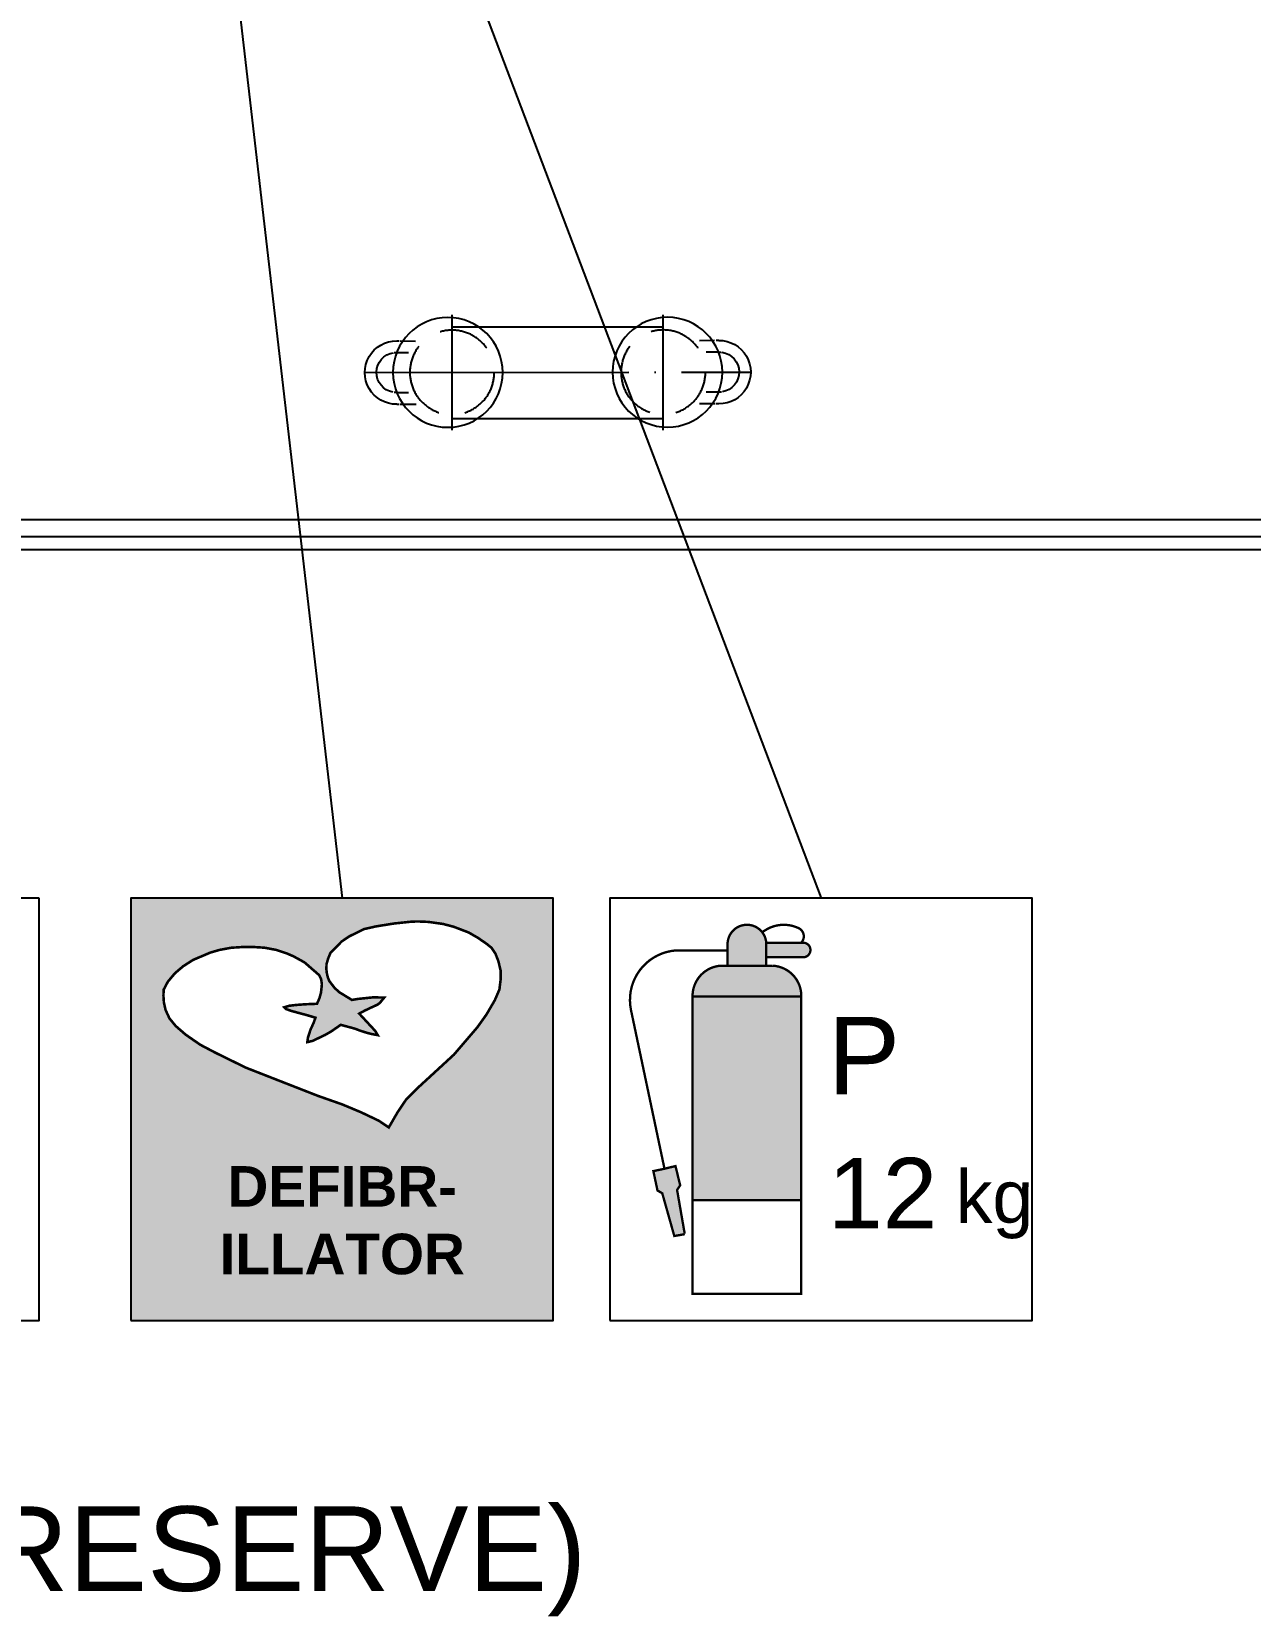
# Model space of a CAD drawing. Header units: millimetres. Extents: x 1084702 to 1166801, y 36632 to 124519.
# Drawn here: x 1111933 to 1114818, y 71231 to 74983 of the extents above; entities that cross this region are included whole.
import ezdxf
from ezdxf.enums import TextEntityAlignment as Align

# ---------------------------------------------------------------- set-up
doc = ezdxf.new("R2010")
doc.units = ezdxf.units.MM
doc.header["$LTSCALE"] = 250
for name, pattern in [('CENTER', [3, 2.5, -0.25, 0, -0.25]), ('DASHED', [0.75, 0.5, -0.25]), ('HIDDEN', [0.375, 0.25, -0.125])]:
    doc.linetypes.add(name, pattern=pattern)
doc.layers.get('0').update_dxf_attribs({"color": 255})
for name, color, linetype in [('%posline', 240, 'Continuous'), ('%symbol', 1, 'Continuous'), ('SAFECO1', 10, 'Continuous'), ('SAFECO3', 80, 'Continuous'), ('SAFECO4', 130, 'Continuous'), ('SAFECO7', 255, 'Continuous'), ('SAFETX1', 1, 'Continuous')]:
    doc.layers.add(name, color=color, linetype=linetype)
doc.styles.add('ROMANS', font='ROMANS.shx', dxfattribs={"height": 100})
doc.styles.add('SYMBOL TXT', font='arial.ttf')
doc.dimstyles.new('dott', dxfattribs={"dimscale": 100, "dimtxt": 150, "dimasz": 0.01, "dimexe": 0.5, "dimexo": 1, "dimgap": 1, "dimtad": 1, "dimdsep": 46, "dimtxsty": 'ROMANS', "dimcen": 1.5, "dimclrd": 1, "dimclre": 1, "dimclrt": 2, "dimazin": 2, "dimtfac": 1, "dimtmove": 2, "dimatfit": 3, "dimldrblk": 'DOT', "dimfxl": 1, "dimtvp": 100, "dimtolj": 1, "dimarcsym": 0})

# ---------------------------------------------------------------- blocks, each defined once
blk = doc.blocks.new('A.2.28P_SYMB')
at = {"layer": 'SAFECO1'}
h = blk.add_hatch(color=256, dxfattribs=at)
h.dxf.hatch_style = 1
h.paths.add_polyline_path([(-137, 1007.8), (-284.2, 1007.8, 0.403094), (-365.1, 920), (-56.1, 920, 0.403094)])
h.paths.add_polyline_path([(-56.1, 920), (-365.1, 920), (-365.1, 341.8), (-56.1, 341.8)])
at = {"layer": 'SAFECO7'}
h = blk.add_hatch(color=256, dxfattribs=at)
h.dxf.hatch_style = 1
h.paths.add_polyline_path([(-50.9, 1073.2), (-155.8, 1073.2, -0.018519), (-155.6, 1069.1), (-155.6, 1031.7), (-50.9, 1031.7, 1)])
h.paths.add_polyline_path([(-155.6, 1069.1, 1), (-265.6, 1069.1), (-265.6, 1007.8), (-155.6, 1007.8)])
h.paths.add_polyline_path([(-400.3, 383.8), (-409.1, 370.7), (-387.2, 245), (-417, 239.8), (-451.2, 361.1), (-464.8, 369.2), (-476.5, 424.2), (-444.9, 430.9), (-413.6, 438.5)])
at = {"layer": 'SAFECO7', "lineweight": -3}
blk.add_lwpolyline([(-600, 0), (600, 0), (600, 1200), (-600, 1200)], close=True, dxfattribs=at)
at = {"layer": 'SAFECO7', "const_width": 6.68}
for points in [[(-155.6, 1007.8), (-155.6, 1069.1, 1), (-265.6, 1069.1), (-265.6, 1007.8)], [(-167.3, 1103.1), (-157.9, 1109, -0.258087), (-63.6, 1114.4, -0.513256), (-56.3, 1073.2)], [(-444.9, 430.9), (-540, 881.4, -0.452225), (-413.3, 1051.1), (-265.6, 1051.1)], [(-155.8, 1073.2), (-50.9, 1073.2, -1), (-50.9, 1031.7), (-155.6, 1031.7)]]:
    blk.add_lwpolyline(points, format="xyb", dxfattribs=at)
blk.add_lwpolyline([(-137, 1007.8), (-284.2, 1007.8, 0.403094), (-365.1, 920), (-56.1, 920, 0.403094)], format="xyb", close=True, dxfattribs=at)
blk.add_lwpolyline([(-56.1, 75.9), (-365.1, 75.9), (-365.1, 920), (-56.1, 920)], close=True, dxfattribs=at)
for points in [[(-387.5, 246.5), (-409.1, 370.7), (-400.3, 383.8), (-413.6, 438.5), (-444.9, 430.9), (-476.5, 424.2), (-464.8, 369.2), (-451.2, 361.1), (-417, 239.8), (-387.2, 245)], [(-56.1, 341.8), (-365.1, 341.8)]]:
    blk.add_lwpolyline(points, dxfattribs=at)
at = {"layer": 'SAFECO7', "style": 'SYMBOL TXT'}
for s, height, p in [('P', 220, (19.6, 576.3)), ('kg', 150, (382.3, 231.8))]:
    blk.add_text(s, height=height, dxfattribs=at).set_placement(p, align=Align.BOTTOM_LEFT)
blk.add_attdef('CAP.', text='', height=200, dxfattribs=at).set_placement((19.6, 201.8), align=Align.BOTTOM_LEFT)
blk = doc.blocks.new('S.4.21_SYMB')
at = {"layer": 'SAFECO4'}
h = blk.add_hatch(color=256, dxfattribs=at)
edge = h.paths.add_edge_path()
edge.add_arc((-45402.8, -68811.4), 120, 0, 90)
edge.add_line((-45402.8, -68691.4), (-45679.3, -68691.4))
edge.add_line((-45679.3, -68691.4), (-45679.3, -69699.4))
edge.add_line((-45679.3, -69699.4), (-45402.8, -69699.4))
edge.add_arc((-45402.8, -69579.4), 120, 270, 360)
edge.add_line((-45282.8, -69579.4), (-45282.8, -68811.4))
for p, q in [((-45679.3, -68691.4), (-45679.3, -69699.4)), ((-45679.3, -68691.4), (-45402.8, -68691.4)), ((-45282.8, -68811.4), (-45282.8, -69579.4)), ((-45679.3, -69699.4), (-45402.8, -69699.4))]:
    blk.add_line(p, q, dxfattribs=at)
for centre, start, end in [((-45402.8, -68811.4), 0, 90), ((-45402.8, -69579.4), 270, 0)]:
    blk.add_arc(centre, 120, start, end, dxfattribs=at)
at = {"layer": 'SAFECO7', "linetype": 'HIDDEN'}
for p, q in [((-45688.8, -69051.8), (-45946.4, -68903.1)), ((-45753.7, -69111.2), (-46021.1, -69039.5)), ((-45769, -69195.4), (-46055.5, -69195.4)), ((-45750, -69278.4), (-46011.5, -69348.5)), ((-45698, -69344.3), (-45922.7, -69474))]:
    blk.add_line(p, q, dxfattribs=at)
at = {"layer": 'SAFECO7'}
blk.add_lwpolyline([(-44962.2, -68595.4), (-46162.2, -68595.4), (-46162.2, -69795.4), (-44962.2, -69795.4)], close=True, dxfattribs=at)
blk.add_arc((-45153.2, -69195.2), 649.2, 144.1251, 215.8749, dxfattribs=at)
blk = doc.blocks.new('_Dot')
at = {"color": 0, "linetype": 'ByBlock', "lineweight": -2}
blk.add_line((-0.5, 0), (-1, 0), dxfattribs=at)
at = {"color": 0, "linetype": 'ByBlock', "const_width": 0.5}
blk.add_lwpolyline([(-0.25, 0, 1), (0.25, 0, 1)], format="xyb", close=True, dxfattribs=at)
blk = doc.blocks.new('PULLER')
at = {"linetype": 'CENTER'}
for p, q in [((-231, -32), (513.2, 498.4)), ((265, 489.5), (423.5, 267.3)), ((-142, 199.2), (16.3, -22.9))]:
    blk.add_line(p, q, dxfattribs=at)
for p, q in [((400.7, 510.2), (370.6, 488.8)), ((424.1, 493.1), (399.7, 475.7)), ((408.1, 515.5), (402.6, 511.6)), ((-126.2, 177), (280.9, 467.3)), ((479.7, 416), (454.8, 398.3)), ((487, 387.6), (457.7, 367.6)), ((495.2, 393.3), (490.1, 389.7)), ((0, 0), (407.1, 290.3)), ((-213, 73), (-208.9, 76)), ((-207.1, 77.3), (-175.7, 99.7)), ((-197.1, 50.6), (-174.4, 66.8)), ((-142.3, -27), (-119.4, -10.7)), ((-119.1, -44.1), (-90.1, -22.6)), ((-125.9, -49.2), (-121.3, -45.8))]:
    blk.add_line(p, q)
for centre in [(352.6, 383.9), (-70.8, 82)]:
    blk.add_circle(centre, 130)
at = {"linetype": 'DASHED'}
for centre in [(344.5, 378.1), (-62.6, 87.8)]:
    blk.add_circle(centre, 100, dxfattribs=at)
for centre, radius, start, end in [((452.1, 454.7), 75.1, 305.0564, 125.9299), ((452.1, 454.7), 47.5, 118.0106, 126.1828), ((452.1, 454.7), 47.5, 314.0111, 115.7903), ((452.1, 454.7), 47.5, 303.0465, 311.8609), ((-169.9, 11.6), 75.1, 125.0564, 305.9299), ((-169.9, 11.6), 47.5, 135.8031, 297.0475), ((-169.9, 11.6), 47.5, 124.8035, 132.5428), ((-169.9, 11.6), 47.5, 299.111, 307.9398)]:
    blk.add_arc(centre, radius, start, end)
blk = doc.blocks.new('Adeck_B4_1')
for p, q in [((101129, 34248.8), (88221.3, 34247.9)), ((88221.5, 34208.8), (101129.9, 34208.8)), ((86929.6, 34177.9), (101130.6, 34177.9))]:
    blk.add_line(p, q)
at = {"xscale": -1, "rotation": 215.5384149745187}
blk.add_blockref('PULLER', (95165.1, 34705.2, 0), dxfattribs=at)
blk = doc.blocks.new('S.4.4_SYMB')
at = {"layer": 'SAFECO3'}
h = blk.add_hatch(color=256, dxfattribs=at)
h.dxf.hatch_style = 1
h.paths.add_polyline_path([(-600, 0), (600, 0), (600, 1200), (-600, 1200)])
h.paths.add_polyline_path([(-71.1, 899.6), (-104.7, 898.2), (-132, 896.1), (-149.4, 894), (-164.3, 889.7), (-158.8, 884.5), (-144, 879.3), (-125, 874.1), (-97.1, 866.6), (-75.4, 860), (-80.9, 845), (-89.5, 826), (-96.9, 803.5), (-98.6, 790.6), (-83.3, 794.2), (-67.1, 802), (-48.6, 810.8), (-31, 820.8), (-14.4, 832.3), (-3.6, 839.8), (17.1, 834.2), (36.3, 829), (51.8, 823.1), (69.2, 817.6), (83.1, 813.9), (92.6, 812.1), (101.6, 810.5), (94.3, 822.6), (84.2, 833.5), (72.5, 846.1), (48.9, 871.7), (64, 879.9), (79.4, 887.3), (98.9, 896.2), (102.7, 898.3), (106.2, 901.2), (109.4, 904.4), (119.9, 917.2), (88.4, 917.9), (67.6, 915.7), (44.2, 913.3), (28.1, 910.5), (9.2, 922.1), (-7.9, 932.6), (-21, 944.6), (-28.7, 954.6), (-36.4, 964.6), (-40.5, 975.4), (-43.2, 987), (-44.6, 998.6), (-43.9, 1012.3), (-39.6, 1027.6), (-33, 1043.7), (-1.2, 1076.4), (21.3, 1091.5), (41.1, 1101.2), (62.3, 1111.7), (94.5, 1119), (112.4, 1122), (132.4, 1125.2), (148, 1127.7), (178.3, 1130.9), (197.2, 1132.9), (215.4, 1133.5), (245.8, 1132.2), (266.3, 1129.3), (287.1, 1126.4), (317.2, 1118.5), (359.8, 1102.2), (385.9, 1087.2), (411.1, 1069.8), (424.9, 1058.6), (436.1, 1041.9), (444.4, 1020.5), (450.7, 994), (451.2, 971.9), (447.3, 940.1), (433.9, 909.2), (410.8, 869.6), (384.8, 833.1), (318.1, 755.2), (262.8, 704.3), (216.1, 661.4), (182.1, 627.3), (158.3, 592.1), (132.9, 548.2), (105, 567.1), (55.1, 590.9), (1.7, 613.3), (-69.5, 638.4), (-166.2, 676.2), (-273, 718), (-360.7, 761), (-402.6, 783.1), (-443.8, 811.5), (-472.6, 836.4), (-490.4, 858.2), (-501.4, 882.1), (-506.2, 903.3), (-507.5, 923.6), (-506.6, 940.1), (-494.9, 962.4), (-474.7, 986.4), (-451.4, 1006.2), (-423.1, 1024.3), (-373.8, 1045.2), (-347.9, 1052.7), (-314.7, 1058.8), (-284.9, 1060.7), (-249.8, 1060.8), (-220, 1058.9), (-187.2, 1052.7), (-157.4, 1042.9), (-137.4, 1034.2), (-106.8, 1017.3), (-93.2, 1005.6), (-64.9, 980.9), (-59.3, 969.2), (-57.2, 955), (-59.7, 931.3), (-64.5, 914.4)], flags=16)
h.paths.add_polyline_path([(-404.2, 58.2), (399.4, 58.2), (399.4, 523.8), (-404.2, 523.8)], flags=24)
at = {"layer": 'SAFECO7', "lineweight": -3}
blk.add_lwpolyline([(-600, 0), (600, 0), (600, 1200), (-600, 1200)], close=True, dxfattribs=at)
at = {"layer": 'SAFECO7'}
blk.add_lwpolyline([(-600, 0), (600, 0), (600, 1200), (-600, 1200), (-600, 0)], close=True, dxfattribs=at)
at = {"layer": 'SAFECO7', "const_width": 7.3}
blk.add_lwpolyline([(-71.1, 899.6), (-104.7, 898.2), (-132, 896.1), (-149.4, 894), (-164.3, 889.7), (-158.8, 884.5), (-144, 879.3), (-125, 874.1), (-97.1, 866.6), (-75.4, 860), (-80.9, 845), (-89.5, 826), (-96.9, 803.5), (-98.6, 790.6), (-83.3, 794.2), (-67.1, 802), (-48.6, 810.8), (-31, 820.8), (-14.4, 832.3), (-3.6, 839.8), (17.1, 834.2), (36.3, 829), (51.8, 823.1), (69.2, 817.6), (83.1, 813.9), (92.6, 812.1), (101.6, 810.5), (94.3, 822.6), (84.2, 833.5), (72.5, 846.1), (48.9, 871.7), (64, 879.9), (79.4, 887.3), (98.9, 896.2), (102.7, 898.3), (106.2, 901.2), (109.4, 904.4), (119.9, 917.2), (88.4, 917.9), (67.6, 915.7), (44.2, 913.3), (28.1, 910.5), (9.2, 922.1), (-7.9, 932.6), (-21, 944.6), (-28.7, 954.6), (-36.4, 964.6), (-40.5, 975.4), (-43.2, 987), (-44.6, 998.6), (-43.9, 1012.3), (-39.6, 1027.6), (-33, 1043.7), (-1.2, 1076.4), (21.3, 1091.5), (41.1, 1101.2), (62.3, 1111.7), (94.5, 1119), (112.4, 1122), (132.4, 1125.2), (148, 1127.7), (178.3, 1130.9), (197.2, 1132.9), (215.4, 1133.5), (245.8, 1132.2), (266.3, 1129.3), (287.1, 1126.4), (317.2, 1118.5), (359.8, 1102.2), (385.9, 1087.2), (411.1, 1069.8), (424.9, 1058.6), (436.1, 1041.9), (444.4, 1020.5), (450.7, 994), (451.2, 971.9), (447.3, 940.1), (433.9, 909.2), (410.8, 869.6), (384.8, 833.1), (318.1, 755.2), (262.8, 704.3), (216.1, 661.4), (182.1, 627.3), (158.3, 592.1), (132.9, 548.2), (105, 567.1), (55.1, 590.9), (1.7, 613.3), (-69.5, 638.4), (-166.2, 676.2), (-273, 718), (-360.7, 761), (-402.6, 783.1), (-443.8, 811.5), (-472.6, 836.4), (-490.4, 858.2), (-501.4, 882.1), (-506.2, 903.3), (-507.5, 923.6), (-506.6, 940.1), (-494.9, 962.4), (-474.7, 986.4), (-451.4, 1006.2), (-423.1, 1024.3), (-373.8, 1045.2), (-347.9, 1052.7), (-314.7, 1058.8), (-284.9, 1060.7), (-249.8, 1060.8), (-220, 1058.9), (-187.2, 1052.7), (-157.4, 1042.9), (-137.4, 1034.2), (-106.8, 1017.3), (-93.2, 1005.6), (-64.9, 980.9), (-59.3, 969.2), (-57.2, 955), (-59.7, 931.3), (-64.5, 914.4)], close=True, dxfattribs=at)
at = {"layer": 'SAFECO7', "insert": (0.7, 283.9), "char_height": 115.2, "attachment_point": 5, "style": 'SYMBOL TXT'}
blk.add_mtext_dynamic_manual_height_columns('{\\fArial Unicode MS|b1|i0|c0|p34;DEFIBR-\\PILLATOR}', width=6.546, gutter_width=7.5, heights=[0], dxfattribs=at)

msp = doc.modelspace()

# ---------------------------------------------------------------- block references
at = {"layer": '%symbol', "xscale": 0.8333333333329453, "yscale": 0.8333333333329453, "zscale": 0.8333333333329453}
for name, p in [('S.4.21_SYMB', (1149418.8, 130094.6)), ('S.4.4_SYMB', (1112667.5, 71931.8))]:
    msp.add_blockref(name, p, dxfattribs=at)
at = {"layer": '%symbol'}
ref = msp.add_blockref('A.2.28P_SYMB', (1113801.9, 71931.8), dxfattribs=dict(at, xscale=0.8333333333329453, yscale=0.8333333333329453, zscale=0.8333333333329453))
ref.add_attrib('CAP.', '12', dxfattribs={"layer": 'SAFETX1', "height": 166.67, "style": 'SYMBOL TXT'}).set_placement((1113818.3, 72099.9), align=Align.BOTTOM_LEFT)
msp.add_blockref('Adeck_B4_1', (1017763, 39579))

# ---------------------------------------------------------------- texts
at = {"layer": 'SAFETX1', "linetype": 'Continuous', "style": 'SYMBOL TXT'}
msp.add_text('SPARE (RESERVE)', height=200, dxfattribs=at).set_placement((1111973.3, 71291.4), align=Align.CENTER)

# ---------------------------------------------------------------- leaders
at = {"layer": '%posline', "linetype": 'ByBlock'}
for points in [[(1111949.4, 79146.8), (1112667.5, 72931.8)], [(1113727.5, 78756.3), (1116180.8, 72931.8)], [(1112154.6, 77271.1), (1113801.9, 72931.8)]]:
    msp.add_leader(points, dimstyle='dott', override={"dimasz": 2, "dimgap": 1, "dimtad": 0, "dimclrd": 256}, dxfattribs=at)

doc.saveas('drawing.dxf')
